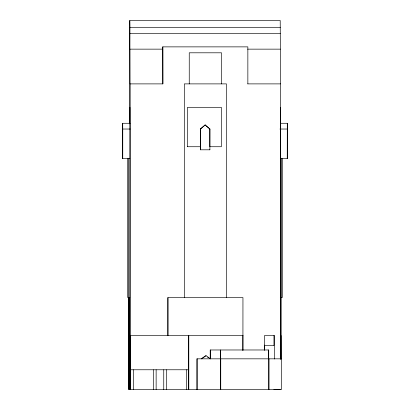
<?xml version="1.0" encoding="UTF-8"?>
<svg xmlns="http://www.w3.org/2000/svg" width="410" height="410" viewBox="0 0 410 410"><rect width="100%" height="100%" fill="white"/><g stroke="black" fill="none" stroke-linecap="round" stroke-linejoin="round"><path stroke-width="0.61" d="M130.093 123.277L122.708 123.277L122.657 129.032L122.657 158.675L129.837 158.675M280.522 123.277L287.292 123.277L287.241 158.675M280.353 49.144L280.209 20.5L129.785 20.5L129.401 123.497M209.91 149.809L200.439 149.809L200.382 129.032L205.108 124.958L209.91 129.032L209.889 149.809M200.382 129.032L205.184 124.958M201.187 358.832L205.615 355.736L206.107 355.736L210.53 358.832M201.684 358.832L206.107 355.736M273.859 389.5L280.348 389.5M129.785 20.5L129.924 27.316L280.353 27.316M129.893 33.64L280.353 33.64M247.614 49.144L280.414 49.144L280.496 83.886M247.753 83.886L280.594 83.886L280.594 358.811M122.708 123.277L122.759 129.032L130.144 129.032M205.108 124.958L209.91 129.032M279.958 129.032L287.343 129.032L287.343 158.675L280.261 158.675M187.467 146.729L200.439 146.729M129.873 297.604L127.971 297.604L127.971 158.675M280.261 297.604L282.029 297.604L282.029 158.675M130.17 335.523L242.951 335.523M281.05 335.523L281.142 359.016M264.537 345.384L273.875 345.384M188.8 369.774L128.817 369.774L128.817 297.604M207.578 357.115L208.562 357.802M287.292 123.277L287.343 129.032M162.806 83.886L162.724 49.144L129.924 49.144L129.893 27.316M129.985 49.144L130.067 83.886L162.908 83.886L162.908 46.873M281.936 158.675L281.936 297.604M281.183 297.604L281.183 358.868M280.548 359.016L280.548 335.523L280.348 359.011M280.471 335.523L280.425 359.016M280.368 107.348L280.302 358.868M274.551 359.016L274.551 335.523L264.537 335.523L264.542 350.13M273.962 335.523L273.962 345.384M269.011 358.832L269.011 389.5M268.724 389.5L268.724 349.976L210.212 349.976L210.212 358.832M268.365 349.976L268.365 358.832M264.424 345.046L264.424 350.13M247.855 83.886L247.855 46.873L162.667 46.873L162.667 49.144M242.92 350.13L242.951 297.604L167.88 297.604L167.88 335.523M242.884 335.257L242.884 350.57M226.448 297.604L226.448 83.886L184.315 83.886L184.315 297.604M221.518 83.886L221.518 52.803L189.246 52.803L189.246 83.886M220.749 358.832L220.749 389.5M220.462 389.5L220.462 349.976L220.416 358.832M210.35 349.976L210.35 358.832M209.828 129.032L209.828 146.729L221.349 146.729L221.349 107.348L187.467 107.348L187.483 146.729M200.459 129.032L200.459 149.809M197.41 358.832L197.41 389.5M196.764 389.5L196.764 358.832L281.47 358.832L281.47 389.5L128.904 389.5L128.904 297.619M188.8 335.523L188.8 389.5M188.626 335.523L188.626 389.5M186.406 369.774L186.406 389.5M167.941 297.604L167.941 335.523M166.516 369.774L166.516 389.5M163.749 369.774L163.749 389.5M156.138 369.774L156.138 389.5M153.371 369.774L153.371 389.5M133.537 369.774L133.537 389.5M130.38 335.523L130.359 389.5M130.17 83.886L130.17 389.5M129.873 369.774L129.944 107.348L129.627 107.348L129.627 123.866M129.155 369.815L129.155 389.5M129.078 369.815L129.078 389.5M128.986 297.604L128.95 389.5M128.063 158.675L128.063 297.604M122.759 129.032L122.759 158.675"/></g></svg>
